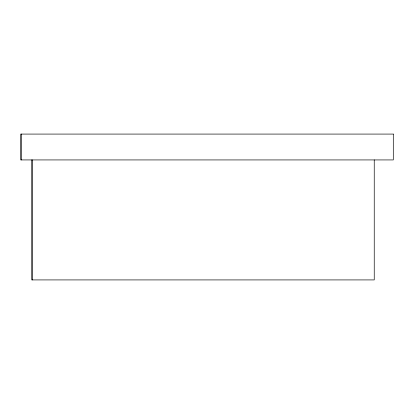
<?xml version="1.0" encoding="UTF-8"?>
<svg xmlns="http://www.w3.org/2000/svg" width="414" height="414" viewBox="0 0 414 414"><rect width="100%" height="100%" fill="white"/><g stroke="black" fill="none" stroke-linecap="round" stroke-linejoin="round"><path stroke-width="0.62" d="M374.24 159.897L374.24 279.921L31.764 279.921L31.764 159.897M32.282 159.897L32.282 279.921M21.305 134.079L21.305 159.933M393.3 134.079L20.7 134.079L20.7 159.933L393.3 159.933L393.3 134.079"/></g></svg>
